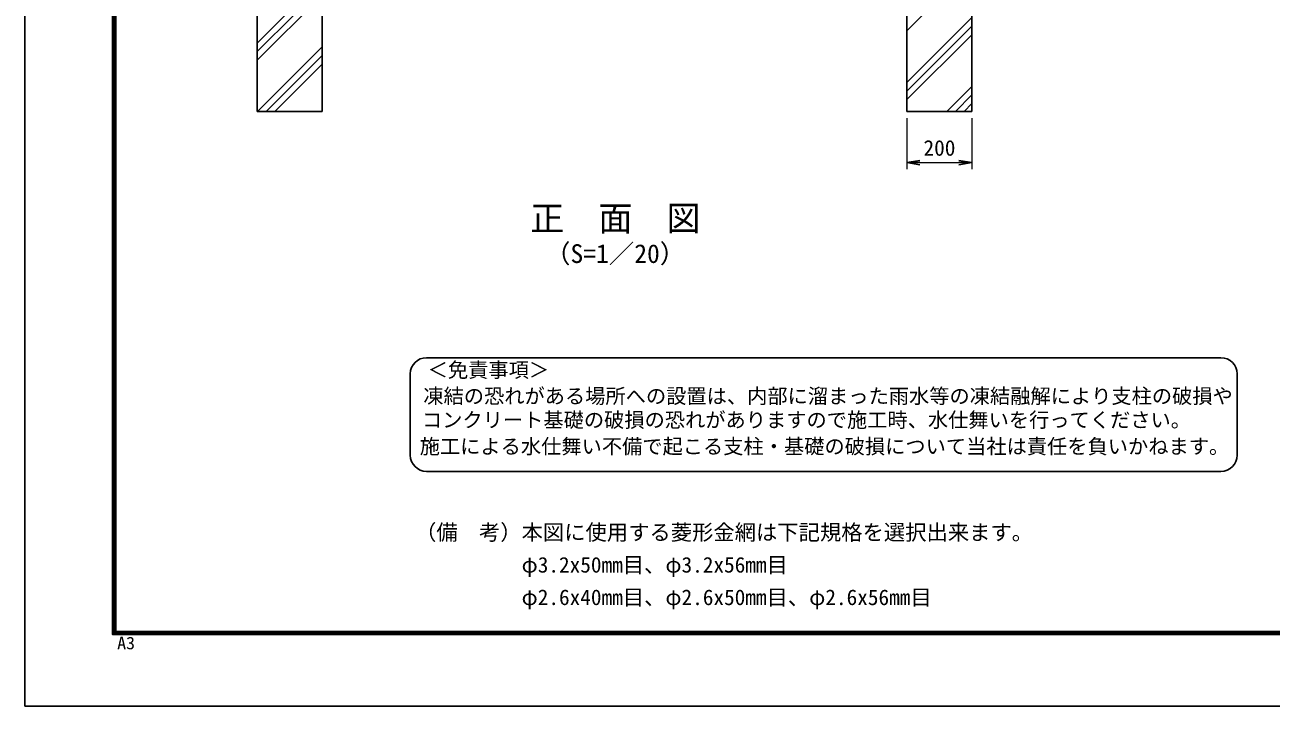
# Model space of a CAD drawing. Units: millimetres, scale not verified. Extents: x -4200 to 4200, y -2970 to 2970.
# Drawn here: x -4200 to -364, y -2970 to -873 of the extents above; entities that cross this region are included whole.
import ezdxf
from ezdxf.enums import TextEntityAlignment as Align

# ---------------------------------------------------------------- set-up
doc = ezdxf.new("R2010")
doc.units = ezdxf.units.MM
doc.header["$LTSCALE"] = 10
for name, color, linetype, lineweight in [('0-0_D-TTL-TXT', 7, 'Continuous', 25), ('0-3_D-STR-DIM', 7, 'Continuous', 13), ('0-7_D-STR4', 7, 'Continuous', 25), ('0-8_D-DCR-HCH', 7, 'Continuous', 13), ('0-C_D-TTL', 7, 'Continuous', 25)]:
    doc.layers.add(name, color=color, linetype=linetype, lineweight=lineweight)
doc.layers.add('0-4_0', color=7, linetype='Continuous')
doc.styles.add('ＭＳ ゴシック', font='')
doc.styles.get('ＭＳ ゴシック').set_extended_font_data('MS Gothic')

# ---------------------------------------------------------------- blocks, each defined once
blk = doc.blocks.new('_Open')
at = {"layer": '0-4_0'}
blk.add_line((-10, 1.667), (0, 0), dxfattribs=at)
blk.add_lwpolyline([(-10, -1.667), (0, 0), (-10, 0)], dxfattribs=at)

msp = doc.modelspace()

# ---------------------------------------------------------------- linework, layer by layer
at = {"layer": '0-0_D-TTL-TXT', "color": 2}
for p, q in [((-518.02, -1897.43), (-2963.57, -1897.43)), ((-3013.57, -1947.43), (-3013.57, -2197.43)), ((-468.02, -2197.43), (-468.02, -1947.43)), ((-2963.57, -2247.43), (-518.02, -2247.43))]:
    msp.add_line(p, q, dxfattribs=at)
for centre, start, end in [((-2963.57, -1947.43), 90, 180), ((-518.02, -1947.43), 0, 90), ((-2963.57, -2197.43), 180, 270), ((-518.02, -2197.43), 270, 0)]:
    msp.add_arc(centre, 50, start, end, dxfattribs=at)
at = {"layer": '0-3_D-STR-DIM'}
for p, q in [((-1484.65, -1159.77), (-1484.65, -1317.09)), ((-1284.65, -1159.77), (-1284.65, -1317.09)), ((-1444.65, -1297.09), (-1324.65, -1297.09))]:
    msp.add_line(p, q, dxfattribs=at)
at = {"layer": '0-7_D-STR4'}
for p, q in [((-3484.65, -539.77), (-3484.65, -1139.77)), ((-3284.65, -539.77), (-3284.65, -1139.77)), ((-1484.65, -539.77), (-1484.65, -1139.77)), ((-1284.65, -539.77), (-1284.65, -1139.77)), ((-3284.65, -1139.77), (-3484.65, -1139.77)), ((-1284.65, -1139.77), (-1484.65, -1139.77))]:
    msp.add_line(p, q, dxfattribs=at)
at = {"layer": '0-8_D-DCR-HCH'}
for p, q in [((-3484.65, -981.96), (-3284.65, -781.96)), ((-3484.65, -955.44), (-3368.99, -839.77)), ((-3484.65, -928.92), (-3395.5, -839.77)), ((-1484.65, -891.14), (-1410.05, -816.54)), ((-1484.65, -1050.24), (-1284.65, -850.24)), ((-1484.65, -1076.76), (-1284.65, -876.76)), ((-1484.65, -1103.28), (-1284.65, -903.28)), ((-3483.37, -1139.77), (-3284.65, -941.05)), ((-3456.86, -1139.77), (-3284.65, -967.57)), ((-3430.34, -1139.77), (-3284.65, -994.09)), ((-1362.05, -1139.77), (-1284.65, -1062.38)), ((-1335.54, -1139.77), (-1284.65, -1088.89)), ((-1309.02, -1139.77), (-1284.65, -1115.41))]:
    msp.add_line(p, q, dxfattribs=at)
at = {"layer": '0-C_D-TTL', "color": 2}
msp.add_lwpolyline([(-4199.68, 2970.23), (4200.32, 2970.23), (4200.32, -2969.77), (-4199.68, -2969.77)], close=True, dxfattribs=at)
at = {"layer": '0-C_D-TTL'}
for points in [[(-3929.68, 2750.23), (3930.32, 2750.23), (3930.32, -2749.77), (-3929.68, -2749.77)], [(-3927.18, 2747.73), (3927.82, 2747.73), (3927.82, -2747.27), (-3927.18, -2747.27)], [(-3924.68, 2745.23), (3925.32, 2745.23), (3925.32, -2744.77), (-3924.68, -2744.77)], [(-3922.18, 2742.73), (3922.82, 2742.73), (3922.82, -2742.27), (-3922.18, -2742.27)], [(-3919.68, 2740.23), (3920.32, 2740.23), (3920.32, -2739.77), (-3919.68, -2739.77)]]:
    msp.add_lwpolyline(points, close=True, dxfattribs=at)

# ---------------------------------------------------------------- block references
at = {"layer": '0-3_D-STR-DIM', "xscale": 4, "yscale": 4, "rotation": 180}
msp.add_blockref('_Open', (-1484.65, -1297.09), dxfattribs=at)
at = {"layer": '0-3_D-STR-DIM', "xscale": 4, "yscale": 4}
msp.add_blockref('_Open', (-1284.65, -1297.09), dxfattribs=at)

# ---------------------------------------------------------------- texts
at = {"layer": '0-0_D-TTL-TXT', "style": 'ＭＳ ゴシック'}
for s, height, p in [('正\u3000面\u3000図', 76.97, (-2644.55, -1530.17)), ('（S=1／20）', 57.7, (-2599.07, -1623.36)), ('＜免責事項＞ \u3000\u3000', 45.67, (-2959.87, -1971.61)), ('凍結の恐れがある場所への設置は、内部に溜まった雨水等の凍結融解により支柱の破損や', 45.67, (-2973.39, -2052.1)), ('コンクリート基礎の破損の恐れがありますので施工時、水仕舞いを行ってください。', 45.67, (-2977.5, -2125.53)), ('施工による水仕舞い不備で起こる支柱・基礎の破損について当社は責任を負いかねます。 ', 45.67, (-2984.49, -2207.02)), ('（備\u3000考）本図に使用する菱形金網は下記規格を選択出来ます。', 48.09, (-2998.8, -2473.38)), ('\u3000\u3000\u3000\u3000\u3000φ3.2x50mm目、φ3.2x56mm目', 48.09, (-2998.8, -2573.38)), ('\u3000\u3000\u3000\u3000\u3000φ2.6x40mm目、φ2.6x50mm目、φ2.6x56mm目', 48.09, (-2998.8, -2673.38))]:
    msp.add_text(s, height=height, dxfattribs=at).set_placement(p, align=Align.BOTTOM_LEFT)
at = {"layer": '0-3_D-STR-DIM', "style": 'ＭＳ ゴシック'}
msp.add_text('200', height=48.09, dxfattribs=at).set_placement((-1433.65, -1290.34), align=Align.BOTTOM_LEFT)
at = {"layer": '0-C_D-TTL', "style": 'ＭＳ ゴシック', "width": 1.05}
msp.add_text('A3', height=38.48, dxfattribs=at).set_placement((-3915.77, -2806.58), align=Align.BOTTOM_LEFT)

doc.saveas('drawing.dxf')
